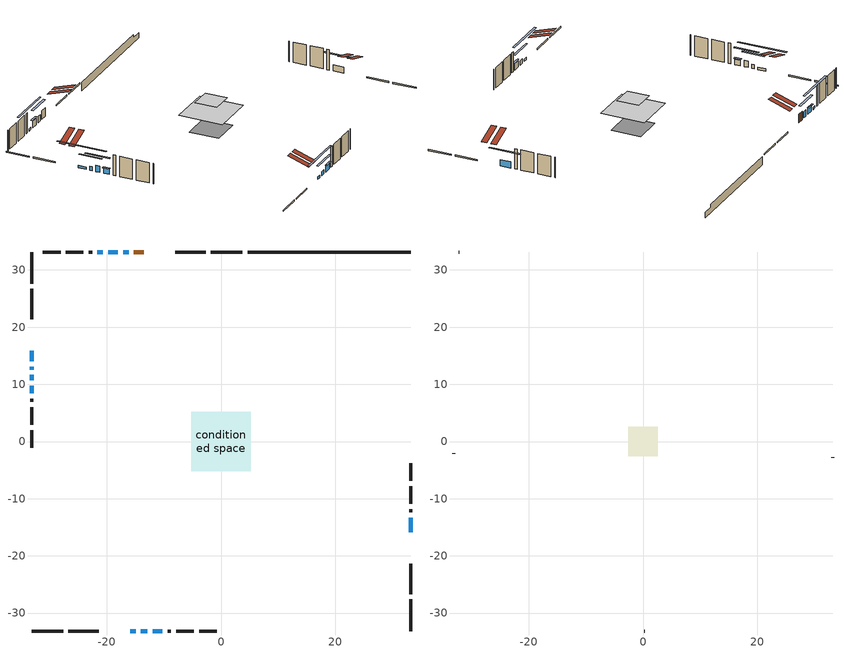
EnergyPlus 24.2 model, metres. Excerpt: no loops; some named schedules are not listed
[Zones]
conditioned space
 floor adiabatic (AdiabaticFloorConstruction): -5.21,-5.21 -5.21,5.21 5.21,5.21 5.21,-5.21 z3.12
 floor foundation (Slab1 construction): -3.59,-3.52 -3.59,3.52 3.59,3.52 3.59,-3.52 z-1.3
 wall outside (RimJoist1 construction): 3.75,33.13 -1.77,33.13 / -33.13,-33.13 -27.6,-33.13 / -33.13,33.13 -33.13,27.6 / 33.13,-33.13 33.13,-27.6 z0.68:0.98
 wall outside (RimJoist2 construction): -2.7,33.13 -8.04,33.13 / -26.68,-33.13 -21.34,-33.13 / -33.13,26.68 -33.13,21.34 / 33.13,-26.68 33.13,-21.34 z0.68:0.98
 wall outside (AdiabaticWallConstruction 1): -13.5,33.13 -15.21,33.13 z0.68:2.71
 wall outside (AdiabaticWallConstruction): 33.13,-15.88 33.13,-13.34 z0.68:2.15; -15.88,-33.13 -14.94,-33.13 / -33.13,15.88 -33.13,14 / -20.67,33.13 -21.61,33.13 z0.68:1.24; -16.14,33.13 -17.11,33.13 / -33.13,11.64 -33.13,10.67 z0.68:2.21; -14.01,-33.13 -12.89,-33.13 z0.68:1.7; -33.13,13.07 -33.13,12.56 z0.68:1.65; -18.04,33.13 -19.74,33.13 / -11.97,-33.13 -10.26,-33.13 z0.68:2.2; -33.13,9.74 -33.13,8.42 z0.68:2
 wall outside (Wall1 construction): -22.54,33.13 -23.11,33.13 / -9.33,-33.13 -8.76,-33.13 / -33.13,7.49 -33.13,6.92 / 33.13,-12.41 33.13,-11.84 z0.68:5.56
 wall outside (Wall2 construction): -24.04,33.13 -27.12,33.13 / -7.83,-33.13 -4.75,-33.13 / -33.13,5.99 -33.13,2.9 / 33.13,-10.91 33.13,-7.83 z0.68:5.56
 wall outside (Wall3 construction): -28.05,33.13 -31.16,33.13 / -3.82,-33.13 -0.71,-33.13 / -33.13,1.97 -33.13,-1.13 / 33.13,-6.9 33.13,-3.79 z0.68:5.56
 wall foundation (FoundationWall1 construction): 4.68,33.13,-1.3 4.68,33.13,0.68 30.29,33.13,0.68 30.29,33.13,-0.06 33.13,33.13,-0.06 33.13,33.13,-1.3
 window (WindowConstruction): 33.13,-15.88 33.13,-13.34 z0.68:2.15
 window (WindowConstruction 9): -15.88,-33.13 -14.94,-33.13 z0.68:1.24
 window (WindowConstruction 10): -33.13,15.88 -33.13,14 z0.68:1.24
 window (WindowConstruction 1): -16.14,33.13 -17.11,33.13 z0.68:2.2
 window (WindowConstruction 2): -14.01,-33.13 -12.89,-33.13 z0.68:1.69
 window (WindowConstruction 3): -33.13,13.07 -33.13,12.56 z0.68:1.65
 window (WindowConstruction 4): -33.13,11.63 -33.13,10.67 z0.68:2.2
 window (WindowConstruction 5): -18.04,33.13 -19.74,33.13 z0.68:2.2
 window (WindowConstruction 6): -11.96,-33.13 -10.26,-33.13 z0.68:2.2
 window (WindowConstruction 7): -33.13,9.74 -33.13,8.42 z0.68:2
 window (WindowConstruction 8): -20.67,33.13 -21.61,33.13 z0.68:1.24
 door (Door): -13.5,33.13 -15.21,33.13 z0.68:2.71
 ceiling adiabatic (AdiabaticFloorConstruction): 5.21,-5.21 5.21,5.21 -5.21,5.21 -5.21,-5.21 z3.12
 roof outside (Roof1 construction): -10.3,33.13,5.56 -10.3,28.06,7.25 -8.97,28.06,7.25 -8.97,33.13,5.56; -19.08,-33.13,5.56 -19.08,-28.06,7.25 -20.41,-28.06,7.25 -20.41,-33.13,5.56; -33.13,19.08,5.56 -28.06,19.08,7.25 -28.06,20.41,7.25 -33.13,20.41,5.56; 33.13,-19.08,5.56 28.06,-19.08,7.25 28.06,-20.41,7.25 33.13,-20.41,5.56
attic - vented
 floor to conditioned space (Floor1 construction Reversed): -2.6,-2.6 -2.6,2.6 2.6,2.6 2.6,-2.6 z5.56
 wall outside (Wall4 construction): -32.09,33.13 -32.2,33.13 / 0.21,-33.13 0.33,-33.13 / -33.13,-2.06 -33.13,-2.17 / 33.13,-2.86 33.13,-2.75 z0.68:5.56
 roof outside (Roof2 construction): -12.57,33.13,5.56 -12.57,28.06,7.25 -11.23,28.06,7.25 -11.23,33.13,5.56; -16.81,-33.13,5.56 -16.81,-28.06,7.25 -18.15,-28.06,7.25 -18.15,-33.13,5.56; -33.13,16.81,5.56 -28.06,16.81,7.25 -28.06,18.15,7.25 -33.13,18.15,5.56; 33.13,-16.81,5.56 28.06,-16.81,7.25 28.06,-18.15,7.25 33.13,-18.15,5.56
shading: 33.13,-10.85 33.13,-18.37 33.54,-18.37 33.54,-10.85 z4.64; -10.01,-33.13 -20.81,-33.13 -20.81,-33.54 -10.01,-33.54 z6.17; -33.13,9.07 -33.13,20.81 -33.54,20.81 -33.54,9.07 z6.17; -19.6,33.13 -13.65,33.13 -13.65,33.54 -19.6,33.54 z4.69; -10.4,-33.13 -16.5,-33.13 -16.5,-33.54 -10.4,-33.54 z4.19; -33.13,10.07 -33.13,15.56 -33.54,15.56 -33.54,10.07 z4.14; -33.13,8.18 -33.13,14.12 -33.54,14.12 -33.54,8.18 z4.69; -19.94,33.13 -17.84,33.13 -17.84,33.54 -19.94,33.54 z2.41; -10.06,-33.13 -12.17,-33.13 -12.17,-33.54 -10.06,-33.54 z2.41; -33.13,8.22 -33.13,9.94 -33.54,9.94 -33.54,8.22 z2.2; -26.54,33.13 -15.74,33.13 -15.74,33.54 -26.54,33.54 z6.17
[Building]
Building 1: Terrain=Suburbs
[Site:Location]
Erieau AUT_ON: Latitude {deg}=42.25; Longitude {deg}=-81.9; Time Zone {hr}=-5; Elevation {m}=178; Keep Site Location Information=Yes
[Site:GroundTemperature:Shallow]
5.2292, 3.30147, 3.1471, 4.0619, 7.73432, 11.3896, 14.5586, 16.5661, 16.7366, 15.1039, 12.0157, 8.47254
[Site:WaterMainsTemperature]
Calculation Method=Schedule; Temperature Schedule=mains temperature schedule
[Material] Roughness=Rough; Thermal Absorptance=0.9
Name | Thickness {m} | Conductivity {W/m-K} | Density {kg/m3} | Specific Heat {J/kg-K} | Solar Absorptance | Visible Absorptance
asphalt or fiberglass shingles | 0.00635 | 0.162714 | 1121.4 | 1465.45 | 0.4 | 0.4
ceiling loosefill ins | 0.0846667 | 0.0480833 | 16.02 | 1046.75 | 0.7 | 0.7
ceiling stud and cavity | 0.1397 | 0.119125 | 65.682 | 1177.47 | 0.7 | 0.7
concrete 4.0 in. | 0.1016 | 1.803125 | 2242.8 | 837.4 | 0.7 | 0.7
concrete 8.0 in. | 0.2032 | 1.803125 | 2242.8 | 837.4 | 0.7 | 0.7
door material | 0.04445 | 0.053851 | 512.64 | 1214.23 | 0.7 | 0.7
exterior vertical ins | 0.0157188 | 0.029427 | 32.04 | 1214.23 | 0.7 | 0.7
floor covering | 0.0127 | 0.0433444 | 54.468 | 1339.84 | 0.6 | 0.6
floor rigid ins; wall rigid ins | 0.512978 | 0.029427 | 32.04 | 1214.23 | 0.7 | 0.7
floor stud and cavity | 0.1397 | 1.75129 | 37.0049 | 1207.88 | 0.7 | 0.7
furniture material conditioned space 1 | 0.1524 | 0.115458 | 640.8 | 1214.23 | 0.6 | 0.6
gypsum board | 0.0127 | 0.160291 | 801 | 837.4 | 0.6 | 0.6
gypsum board 1 | 0.0127 | 0.160291 | 801 | 837.4 | 0.7 | 0.7
osb sheathing 0.5 in. | 0.0127 | 0.115458 | 512.64 | 1214.23 | 0.7 | 0.7
osb sheathing 0.75 in. | 0.01905 | 0.115458 | 512.64 | 1214.23 | 0.7 | 0.7
osb sheathing 2.0 in. | 0.0508 | 0.115458 | 512.64 | 1214.23 | 0.7 | 0.7
rim joist stud and cavity | 0.0508 | 0.0451784 | 125.044 | 1163.47 | 0.6 | 0.6
rim joist stud and cavity 1 | 0.0508 | 0.194335 | 50.32683 | 1063.81 | 0.6 | 0.6
roof rigid ins | 0.051816 | 0.029427 | 32.04 | 1214.23 | 0.7 | 0.7
roof stud and cavity | 0.2032 | 0.214984 | 78.34581 | 1123.46 | 0.7 | 0.7
wall stud and cavity | 0.1397 | 0.0999226 | 139.0536 | 1170.24 | 0.7 | 0.7
wall stud and cavity 1 | 0.1397 | 0.109735 | 139.0536 | 1170.24 | 0.7 | 0.7
wall stud and cavity 2 | 0.1397 | 0.11004 | 139.0536 | 1170.24 | 0.7 | 0.7
wall stud and cavity 3 | 0.0889 | 6.9971 | 50.32683 | 1063.81 | 0.6 | 0.6
wall stud and cavity 4 | 0.0889 | 0.380278 | 52.3479 | 1209.89 | 0.7 | 0.7
wall stud and cavity 5 | 0.0889 | 0.391764 | 83.0341 | 1211.67 | 0.7 | 0.7
wood siding | 0.0254 | 0.102417 | 544.68 | 1172.36 | 0.4 | 0.4
wood siding 1 | 0.00254 | 0.102417 | 544.68 | 1172.36 | 0.4 | 0.4
wood siding 2; wood siding 3; wood siding 4 | 0.0254 | 0.102417 | 544.68 | 1172.36 | 0.7 | 0.7
[WindowMaterial:SimpleGlazingSystem]
Name | U-Factor {W/m2-K} | Solar Heat Gain Coefficient
WindowMaterial | 2.88613 | 0.7
WindowMaterial 1 | 2.9236 | 0.66
WindowMaterial 2 | 2.93382 | 0.65
WindowMaterial 3 | 2.99401 | 0.59
WindowMaterial 4 | 2.89692 | 0.69
WindowMaterial 5 | 2.912814 | 0.67
WindowMaterial 6 | 2.98606 | 0.6
[Construction]
AdiabaticFloorConstruction: floor stud and cavity, floor rigid ins, osb sheathing 0.75 in., floor covering
AdiabaticWallConstruction: wood siding 3, wall rigid ins, wall stud and cavity 4, gypsum board
AdiabaticWallConstruction 1: wood siding 4, wall rigid ins, wall stud and cavity 4, gypsum board
Door: door material
Floor1 construction Reversed: gypsum board, ceiling stud and cavity, ceiling loosefill ins
FoundationWall1 construction: concrete 8.0 in., gypsum board 1
furniture construction conditioned space 1: furniture material conditioned space 1
PartitionWallConstruction: gypsum board, wall stud and cavity 5, gypsum board
RimJoist1 construction: wood siding 2, osb sheathing 2.0 in., rim joist stud and cavity
RimJoist2 construction: wood siding 2, rim joist stud and cavity 1
Roof1 construction: asphalt or fiberglass shingles, roof rigid ins, osb sheathing 0.75 in., roof stud and cavity, gypsum board
Roof2 construction: asphalt or fiberglass shingles
Slab1 construction: concrete 4.0 in.
Wall1 construction: wood siding, osb sheathing 0.5 in., wall stud and cavity, gypsum board
Wall2 construction: wood siding, osb sheathing 0.5 in., wall stud and cavity 1, gypsum board
Wall3 construction: wood siding, osb sheathing 0.5 in., wall stud and cavity 2, gypsum board
Wall4 construction: wood siding 1, wall stud and cavity 3
WindowConstruction: WindowMaterial
WindowConstruction 1; WindowConstruction 4: WindowMaterial 1
WindowConstruction 10; WindowConstruction 8; WindowConstruction 9: WindowMaterial 6
WindowConstruction 2: WindowMaterial 2
WindowConstruction 3: WindowMaterial 3
WindowConstruction 5; WindowConstruction 6: WindowMaterial 4
WindowConstruction 7: WindowMaterial 5
[Zone] Multiplier=1; Part of Total Floor Area=Yes
Name | Volume {m3}
attic - vented | 7.44772
conditioned space | 392.8
[Space]
Name | Zone | Volume {m3}
attic - vented 1 | attic - vented | 7.44772
conditioned space 1 | conditioned space | 392.8
[ZoneInfiltration:EffectiveLeakageArea]
infil attic - vented 1: Zone or Space=attic - vented 1; Schedule=Always On Discrete; Effective Air Leakage Area {cm2}=1302.24; Stack Coefficient=0.000456719; Wind Coefficient=1.44392e-05
[ZoneMixing]
whole house fan mix: Zone or Space=attic - vented; Schedule=Always On Continuous; Design Flow Rate Calculation Method=Flow/Zone; Design Flow Rate {m3/s}=0; Source Zone or Space=conditioned space
[SurfaceProperty:ExposedFoundationPerimeter]
Slab1: Exposed Perimeter Calculation Method=TotalExposedPerimeter; Total Exposed Perimeter {m}=28.449
[InternalMass] Zone or ZoneList=conditioned space; Space or SpaceList=conditioned space 1
Name | Construction | Surface Area {m2}
furniture mass conditioned space 1 | furniture construction conditioned space 1 | 63.6397
partition wall mass | PartitionWallConstruction | 159.099
[Lights]
interior lighting: Zone or ZoneList or Space or SpaceList=conditioned space 1; Schedule=interior lighting schedule; Design Level Calculation Method=LightingLevel; Lighting Level {W}=343.2; Return Air Fraction=0; Fraction Radiant=0.6; Fraction Visible=0.2; Fraction Replaceable=1
[People]
occupants: Zone or ZoneList or Space or SpaceList=conditioned space 1; Number of People Schedule=occupants schedule; Number of People Calculation Method=People; Number of People=3; Fraction Radiant=0.314171; Sensible Heat Fraction=0.56303; Activity Level Schedule=occupants activity schedule; Carbon Dioxide Generation Rate {m3/s-W}=0; Enable ASHRAE 55 Comfort Warnings=No; Mean Radiant Temperature Calculation Type=EnclosureAveraged
[ElectricEquipment] Zone or ZoneList or Space or SpaceList=conditioned space 1; Design Level Calculation Method=EquipmentLevel
Name | Schedule | Design Level {W} | Fraction Latent | Fraction Radiant | Fraction Lost
clothes dryer | clothes dryer schedule | 140.772 | 0.015 | 0.081 | 0.85
clothes washer | clothes washer schedule | 32.1985 | 0.03 | 0.162 | 0.7
cooking range | cooking range schedule | 215.147 | 0.08 | 0.432 | 0.2
dishwasher | dishwasher schedule | 66.8632 | 0.3 | 0.18 | 0.4
fridge | fridge schedule | 72.9452 | 0 | 0.6 | 0
mech vent bath fan 0 | mech vent bath fan 0 schedule | 43 | 0 | 0 | 1
mech vent house fan | mech vent house fan schedule | 0 | 0 | 0 | 1
mech vent house fan cfis | mech vent house fan cfis schedule | 0 | 0 | 0 | 0
mech vent range fan 0 | mech vent range fan 0 schedule | 43 | 0 | 0 | 1
misc plug loads | misc plug loads schedule | 494.7 | 0.045 | 0.513 | 0.1
whole house fan | Always On Discrete | 0 | 0 | 0 | 1
[OtherEquipment] Zone or ZoneList or Space or SpaceList=conditioned space 1; Design Level Calculation Method=EquipmentLevel
Name | Fuel Type | Schedule | Design Level {W} | Fraction Latent | Fraction Radiant | Fraction Lost
clothes dryer 1 | Electricity | clothes dryer schedule | 0 | 0.015 | 0.081 | 0.85
cooking range 1 | Electricity | cooking range schedule | 0 | 0.08 | 0.432 | 0.2
general water use latent | None | general water use schedule | 62.594 | 1 | 0 | 0
general water use sensible | None | general water use schedule | -61.6891 | 0 | 0.6 | 0
mech vent house fan latent load | None | Always On Discrete | 0 | 1 | 0 | 0
mech vent house fan sensible load | None | Always On Discrete | 0 | 0 | 0 | 0
water heater energy adjustment1 | NaturalGas | Always On Discrete | 0.01 | 0 | 0 | 1
[ZoneInfiltration:DesignFlowRate] Zone or ZoneList or Space or SpaceList=conditioned space 1; Schedule=Always On Discrete; Design Flow Rate Calculation Method=Flow/Zone; Design Flow Rate {m3/s}=0
infil flow; natural vent flow; whole house fan flow
[AvailabilityManager:Scheduled]
central ac and furnace airloop Availability Manager: Schedule=Always On Discrete
[Foundation:Kiva]
Foundation Kiva 1: Initial Indoor Air Temperature {C}=18; Wall Height Above Grade {m}=0.680009; Wall Depth Below Slab {m}=0.2032; Custom Block Material Name 1=exterior vertical ins; Custom Block Depth 1 {m}=1.98001; Custom Block X Position 1 {m}=0.2159; Custom Block Z Position 1 {m}=0
[Foundation:Kiva:Settings]
Soil Conductivity {W/m-K}=0.849921; Soil Density {kg/m3}=1842.3; Soil Specific Heat {J/kg-K}=418.7; Ground Solar Absorptivity=0.9; Ground Thermal Absorptivity=0.9; Ground Surface Roughness {m}=0.03; Far-Field Width {m}=40; Deep-Ground Boundary Condition=ZeroFlux; Deep-Ground Depth {m}=40; Minimum Cell Dimension {m}=0.2; Maximum Cell Growth Coefficient=3; Simulation Timestep=Timestep
[Exterior:Lights]
exterior lighting: Schedule=exterior lighting schedule; Design Level {W}=75.6
[EnergyManagementSystem:GlobalVariable]
central_ac_and_furnace_airloop_Fan_RTF
infil_program_Qfan
infil_program_Qinf
natural_vent_program_Qnv
natural_vent_program_Qwhf
[EnergyManagementSystem:Sensor]
Name | Output:Variable or Output:Meter Index Key | Output:Variable or Output:Meter
airflow_gain | infil flow | Infiltration Sensible Heat Gain Energy
airflow_gain_1 | natural vent flow | Infiltration Sensible Heat Gain Energy
airflow_gain_2 | whole house fan flow | Infiltration Sensible Heat Gain Energy
airflow_loss | infil flow | Infiltration Sensible Heat Loss Energy
airflow_loss_1 | natural vent flow | Infiltration Sensible Heat Loss Energy
airflow_loss_2 | whole house fan flow | Infiltration Sensible Heat Loss Energy
clg_load_cond |  | Cooling:EnergyTransfer:Zone:CONDITIONED SPACE
clg_sp_s; clg_sp_s_1 | cooling setpoint | Schedule Value
clothes_dryer_exhaust_0_sch_s | clothes dryer exhaust 0 schedule | Schedule Value
cool_season | cooling season schedule | Schedule Value
htg_load_cond |  | Heating:EnergyTransfer:Zone:CONDITIONED SPACE
htg_sp_s; htg_sp_s_1 | heating setpoint | Schedule Value
ig_ee_conv | clothes dryer | Electric Equipment Convective Heating Energy
ig_ee_conv_2 | cooking range | Electric Equipment Convective Heating Energy
ig_ee_conv_4 | fridge | Electric Equipment Convective Heating Energy
ig_ee_conv_5 | misc plug loads | Electric Equipment Convective Heating Energy
ig_ee_conv_6 | whole house fan | Electric Equipment Convective Heating Energy
ig_ee_rad | clothes dryer | Electric Equipment Radiant Heating Energy
ig_ee_rad_2 | cooking range | Electric Equipment Radiant Heating Energy
ig_ee_rad_4 | fridge | Electric Equipment Radiant Heating Energy
ig_ee_rad_5 | misc plug loads | Electric Equipment Radiant Heating Energy
ig_ee_rad_6 | whole house fan | Electric Equipment Radiant Heating Energy
ig_lgt_conv | interior lighting | Lights Convective Heating Energy
ig_lgt_rad | interior lighting | Lights Radiant Heating Energy
ig_lgt_vis | interior lighting | Lights Visible Radiation Heating Energy
ig_oe_conv | clothes dryer 1 | Other Equipment Convective Heating Energy
ig_oe_conv_1 | cooking range 1 | Other Equipment Convective Heating Energy
ig_oe_conv_2 | general water use latent | Other Equipment Convective Heating Energy
ig_oe_conv_3 | general water use sensible | Other Equipment Convective Heating Energy
ig_oe_conv_4 | water heater energy adjustment1 | Other Equipment Convective Heating Energy
ig_oe_rad | clothes dryer 1 | Other Equipment Radiant Heating Energy
ig_oe_rad_1 | cooking range 1 | Other Equipment Radiant Heating Energy
ig_oe_rad_2 | general water use latent | Other Equipment Radiant Heating Energy
ig_oe_rad_3 | general water use sensible | Other Equipment Radiant Heating Energy
ig_oe_rad_4 | water heater energy adjustment1 | Other Equipment Radiant Heating Energy
ig_ppl_conv | occupants | People Convective Heating Energy
ig_ppl_rad | occupants | People Radiant Heating Energy
im_conv | furniture mass conditioned space 1 | Surface Inside Face Convection Heat Gain Energy
im_conv_1 | partition wall mass | Surface Inside Face Convection Heat Gain Energy
im_ig | furniture mass conditioned space 1 | Surface Inside Face Internal Gains Radiation Heat Gain Energy
im_ig_1 | partition wall mass | Surface Inside Face Internal Gains Radiation Heat Gain Energy
im_lgt | furniture mass conditioned space 1 | Surface Inside Face Lights Radiation Heat Gain Energy
im_lgt_1 | partition wall mass | Surface Inside Face Lights Radiation Heat Gain Energy
im_sol | furniture mass conditioned space 1 | Surface Inside Face Solar Radiation Heat Gain Energy
im_sol_1 | partition wall mass | Surface Inside Face Solar Radiation Heat Gain Energy
im_surf | furniture mass conditioned space 1 | Surface Inside Face Net Surface Thermal Radiation Heat Gain Energy
im_surf_1 | partition wall mass | Surface Inside Face Net Surface Thermal Radiation Heat Gain Energy
mech_vent_bath_fan_0_sch_s | mech vent bath fan 0 schedule | Schedule Value
mech_vent_range_fan_0_sch_s | mech vent range fan 0 schedule | Schedule Value
mv_conv | mech vent bath fan 0 | Electric Equipment Convective Heating Energy
mv_conv_1 | mech vent house fan | Electric Equipment Convective Heating Energy
mv_conv_2 | mech vent house fan cfis | Electric Equipment Convective Heating Energy
mv_conv_3 | mech vent range fan 0 | Electric Equipment Convective Heating Energy
mv_conv_4 | mech vent house fan latent load | Other Equipment Convective Heating Energy
mv_conv_5 | mech vent house fan sensible load | Other Equipment Convective Heating Energy
mv_rad | mech vent bath fan 0 | Electric Equipment Radiant Heating Energy
mv_rad_1 | mech vent house fan | Electric Equipment Radiant Heating Energy
mv_rad_2 | mech vent house fan cfis | Electric Equipment Radiant Heating Energy
mv_rad_3 | mech vent range fan 0 | Electric Equipment Radiant Heating Energy
mv_rad_4 | mech vent house fan latent load | Other Equipment Radiant Heating Energy
mv_rad_5 | mech vent house fan sensible load | Other Equipment Radiant Heating Energy
natural_vent_s | natural vent schedule | Schedule Value
out_pb_s |  | Site Outdoor Air Barometric Pressure
out_wt_s |  | Site Outdoor Air Humidity Ratio
site_vw_s |  | Site Wind Speed
ss_back_out | Window1 | Surface Window Shortwave from Zone Back Out Window Heat Transfer Rate
ss_back_out_1 | Window10 | Surface Window Shortwave from Zone Back Out Window Heat Transfer Rate
ss_back_out_10 | Window9 | Surface Window Shortwave from Zone Back Out Window Heat Transfer Rate
ss_back_out_2 | Window11 | Surface Window Shortwave from Zone Back Out Window Heat Transfer Rate
ss_back_out_3 | Window2 | Surface Window Shortwave from Zone Back Out Window Heat Transfer Rate
ss_back_out_4 | Window3 | Surface Window Shortwave from Zone Back Out Window Heat Transfer Rate
ss_back_out_5 | Window4 | Surface Window Shortwave from Zone Back Out Window Heat Transfer Rate
ss_back_out_6 | Window5 | Surface Window Shortwave from Zone Back Out Window Heat Transfer Rate
ss_back_out_7 | Window6 | Surface Window Shortwave from Zone Back Out Window Heat Transfer Rate
ss_back_out_8 | Window7 | Surface Window Shortwave from Zone Back Out Window Heat Transfer Rate
ss_back_out_9 | Window8 | Surface Window Shortwave from Zone Back Out Window Heat Transfer Rate
ss_conv | Door1 | Surface Inside Face Convection Heat Gain Energy
ss_conv_1 | Window1 | Surface Inside Face Convection Heat Gain Energy
ss_conv_10 | Window8 | Surface Inside Face Convection Heat Gain Energy
ss_conv_11 | Window9 | Surface Inside Face Convection Heat Gain Energy
ss_conv_2 | Window10 | Surface Inside Face Convection Heat Gain Energy
ss_conv_3 | Window11 | Surface Inside Face Convection Heat Gain Energy
ss_conv_4 | Window2 | Surface Inside Face Convection Heat Gain Energy
ss_conv_5 | Window3 | Surface Inside Face Convection Heat Gain Energy
ss_conv_6 | Window4 | Surface Inside Face Convection Heat Gain Energy
ss_conv_7 | Window5 | Surface Inside Face Convection Heat Gain Energy
ss_conv_8 | Window6 | Surface Inside Face Convection Heat Gain Energy
ss_conv_9 | Window7 | Surface Inside Face Convection Heat Gain Energy
ss_ig | Door1 | Surface Inside Face Internal Gains Radiation Heat Gain Energy
ss_ig_1 | Window1 | Surface Inside Face Internal Gains Radiation Heat Gain Energy
ss_ig_10 | Window8 | Surface Inside Face Internal Gains Radiation Heat Gain Energy
ss_ig_11 | Window9 | Surface Inside Face Internal Gains Radiation Heat Gain Energy
ss_ig_2 | Window10 | Surface Inside Face Internal Gains Radiation Heat Gain Energy
ss_ig_3 | Window11 | Surface Inside Face Internal Gains Radiation Heat Gain Energy
ss_ig_4 | Window2 | Surface Inside Face Internal Gains Radiation Heat Gain Energy
ss_ig_5 | Window3 | Surface Inside Face Internal Gains Radiation Heat Gain Energy
ss_ig_6 | Window4 | Surface Inside Face Internal Gains Radiation Heat Gain Energy
ss_ig_7 | Window5 | Surface Inside Face Internal Gains Radiation Heat Gain Energy
ss_ig_8 | Window6 | Surface Inside Face Internal Gains Radiation Heat Gain Energy
ss_ig_9 | Window7 | Surface Inside Face Internal Gains Radiation Heat Gain Energy
ss_lgt | Door1 | Surface Inside Face Lights Radiation Heat Gain Energy
ss_sol | Door1 | Surface Inside Face Solar Radiation Heat Gain Energy
ss_surf | Door1 | Surface Inside Face Net Surface Thermal Radiation Heat Gain Energy
ss_surf_1 | Window1 | Surface Inside Face Net Surface Thermal Radiation Heat Gain Energy
ss_surf_10 | Window8 | Surface Inside Face Net Surface Thermal Radiation Heat Gain Energy
ss_surf_11 | Window9 | Surface Inside Face Net Surface Thermal Radiation Heat Gain Energy
ss_surf_2 | Window10 | Surface Inside Face Net Surface Thermal Radiation Heat Gain Energy
ss_surf_3 | Window11 | Surface Inside Face Net Surface Thermal Radiation Heat Gain Energy
ss_surf_4 | Window2 | Surface Inside Face Net Surface Thermal Radiation Heat Gain Energy
ss_surf_5 | Window3 | Surface Inside Face Net Surface Thermal Radiation Heat Gain Energy
ss_surf_6 | Window4 | Surface Inside Face Net Surface Thermal Radiation Heat Gain Energy
ss_surf_7 | Window5 | Surface Inside Face Net Surface Thermal Radiation Heat Gain Energy
ss_surf_8 | Window6 | Surface Inside Face Net Surface Thermal Radiation Heat Gain Energy
ss_surf_9 | Window7 | Surface Inside Face Net Surface Thermal Radiation Heat Gain Energy
ss_trans_in | Window1 | Surface Window Transmitted Solar Radiation Rate
ss_trans_in_1 | Window10 | Surface Window Transmitted Solar Radiation Rate
ss_trans_in_10 | Window9 | Surface Window Transmitted Solar Radiation Rate
ss_trans_in_2 | Window11 | Surface Window Transmitted Solar Radiation Rate
ss_trans_in_3 | Window2 | Surface Window Transmitted Solar Radiation Rate
ss_trans_in_4 | Window3 | Surface Window Transmitted Solar Radiation Rate
ss_trans_in_5 | Window4 | Surface Window Transmitted Solar Radiation Rate
ss_trans_in_6 | Window5 | Surface Window Transmitted Solar Radiation Rate
ss_trans_in_7 | Window6 | Surface Window Transmitted Solar Radiation Rate
ss_trans_in_8 | Window7 | Surface Window Transmitted Solar Radiation Rate
ss_trans_in_9 | Window8 | Surface Window Transmitted Solar Radiation Rate
ss_trans_out | Window1 | Surface Inside Face Initial Transmitted Diffuse Transmitted Out Window Solar Radiation Rate
ss_trans_out_1 | Window10 | Surface Inside Face Initial Transmitted Diffuse Transmitted Out Window Solar Radiation Rate
ss_trans_out_10 | Window9 | Surface Inside Face Initial Transmitted Diffuse Transmitted Out Window Solar Radiation Rate
ss_trans_out_2 | Window11 | Surface Inside Face Initial Transmitted Diffuse Transmitted Out Window Solar Radiation Rate
ss_trans_out_3 | Window2 | Surface Inside Face Initial Transmitted Diffuse Transmitted Out Window Solar Radiation Rate
ss_trans_out_4 | Window3 | Surface Inside Face Initial Transmitted Diffuse Transmitted Out Window Solar Radiation Rate
ss_trans_out_5 | Window4 | Surface Inside Face Initial Transmitted Diffuse Transmitted Out Window Solar Radiation Rate
ss_trans_out_6 | Window5 | Surface Inside Face Initial Transmitted Diffuse Transmitted Out Window Solar Radiation Rate
